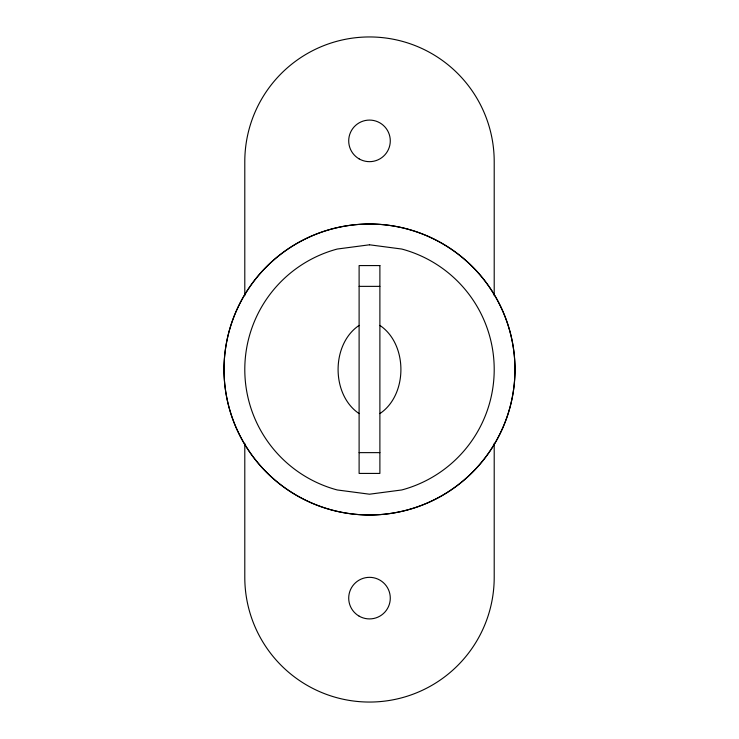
<?xml version="1.0" encoding="UTF-8"?>
<svg xmlns="http://www.w3.org/2000/svg" width="739" height="739" viewBox="0 0 739 739"><rect width="100%" height="100%" fill="white"/><g stroke="black" fill="none" stroke-linecap="round" stroke-linejoin="round"><path stroke-width="1.11" d="M359.108 325.409C331.09 344.18 331.09 394.82 359.108 413.591M379.892 413.591C407.91 394.82 407.91 344.18 379.892 325.409M359.108 286.363L379.892 286.363M359.108 452.637L379.892 452.637M494.206 295.6L494.206 161.656A124.706 124.706 0 0 0 369.5 36.95A124.706 124.706 0 0 0 244.794 161.656L244.794 295.6M494.206 443.4L494.206 577.344A124.706 124.706 0 0 1 369.5 702.05A124.706 124.706 0 0 1 244.794 577.344L244.794 443.4M369.5 244.794L337.224 249.043A124.706 124.706 0 0 0 337.224 489.957L369.5 494.206L401.776 489.957A124.706 124.706 0 0 0 401.776 249.043L369.5 244.794M379.892 265.578L359.108 265.578L359.108 473.422L379.892 473.422L379.892 265.578M266.622 472.378A145.491 145.491 0 0 0 510.03 407.152A145.491 145.491 0 0 0 331.848 228.97A145.491 145.491 0 0 0 266.622 472.378A145.491 145.491 0 0 0 510.03 407.152A145.491 145.491 0 0 0 331.848 228.97A145.491 145.491 0 0 0 266.622 472.378M359.108 616.132A20.784 20.784 0 0 0 390.284 598.128A20.784 20.784 0 0 0 359.108 580.124A20.784 20.784 0 0 0 359.108 616.132M359.108 158.876A20.784 20.784 0 0 0 390.284 140.872A20.784 20.784 0 0 0 359.108 122.868A20.784 20.784 0 0 0 359.108 158.876"/></g></svg>
